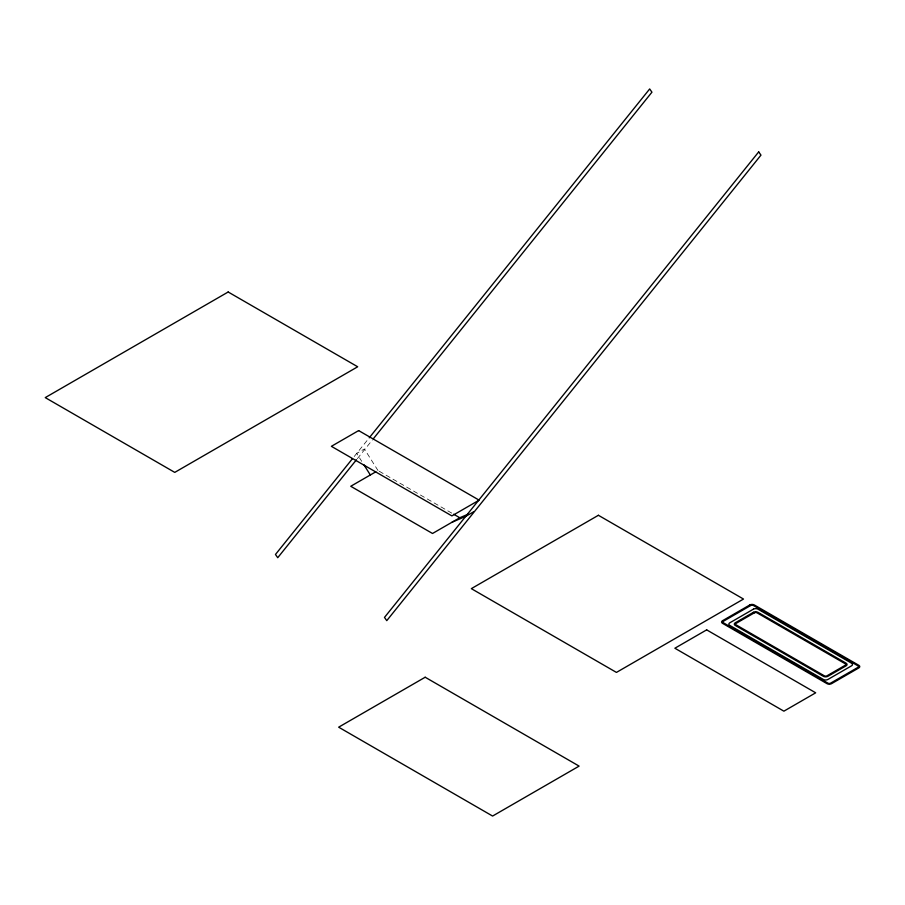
<?xml version="1.0" encoding="UTF-8"?>
<svg xmlns="http://www.w3.org/2000/svg" width="905" height="905" viewBox="0 0 905 905"><rect width="100%" height="100%" fill="white"/><g stroke="black" fill="none" stroke-linecap="round" stroke-linejoin="round"><path stroke-width="0.68" stroke-dasharray="4.53 3.39" d="M354.194 456.527L368.358 438.914M357.351 458.654L372.396 439.943M379.229 471.245L452.455 513.52M378.007 470.543L364.376 448.982L356.706 453.405L361.728 461.346"/><path stroke-width="1.36" d="M352.43 458.722L275.471 554.471L277.733 557.706L356.468 459.751M369.24 437.816L649.677 88.95L651.939 92.186L373.279 438.846M375.813 471.81L350.744 486.279L432.522 533.486L459.774 517.751L468.451 514.04M473.406 511.925L465.736 516.348L452.104 522.185M453.665 514.232L459.774 517.751M363.878 464.751L370.337 474.967M758.695 151.893L384.489 617.414L386.763 620.649L760.969 155.128L758.695 151.893M228.173 291.998L45.25 397.612L174.756 472.387L357.69 366.774L228.173 291.998M358.64 430.588L331.388 446.323L451.878 515.895L479.141 500.16L358.64 430.588M598.397 515.284L471.335 588.646L616.441 672.415L743.503 599.053L598.397 515.284M425.18 677.234L338.662 727.179L492.592 816.05L579.11 766.105L425.18 677.234M706.669 629.869L674.87 648.229L783.888 711.172L815.688 692.811L706.669 629.869M749.793 604.97L722.529 620.717A3.213 1.855 0 0 0 722.529 623.33L827.012 683.66A3.213 1.855 0 0 0 831.559 683.66L858.811 667.924A3.213 1.855 0 0 0 858.811 665.299L754.329 604.97A3.213 1.855 0 0 0 749.793 604.97M750.698 605.502L723.434 621.237A1.923 1.109 0 0 0 723.434 622.81L827.917 683.128A1.923 1.109 0 0 0 830.643 683.128L857.906 667.392A1.923 1.109 0 0 0 857.906 665.82L753.424 605.502A1.923 1.109 0 0 0 750.698 605.502M753.424 609.167L729.803 622.81A3.213 1.855 0 0 0 729.803 625.434L823.38 679.463A3.213 1.855 0 0 0 827.917 679.463L851.548 665.82A3.213 1.855 0 0 0 851.548 663.195L757.96 609.167A3.213 1.855 0 0 0 753.424 609.167M753.424 612.323L735.256 622.81A3.213 1.855 0 0 0 735.256 625.434L823.38 676.318A3.213 1.855 0 0 0 827.917 676.318L846.096 665.82A3.213 1.855 0 0 0 846.096 663.195L757.96 612.323A3.213 1.855 0 0 0 753.424 612.323M754.329 612.843L736.161 623.33A1.923 1.109 0 0 0 736.161 624.903L824.285 675.786A1.923 1.109 0 0 0 827.012 675.786L845.18 665.299A1.923 1.109 0 0 0 845.18 663.727L757.055 612.843A1.923 1.109 0 0 0 754.329 612.843"/></g></svg>
